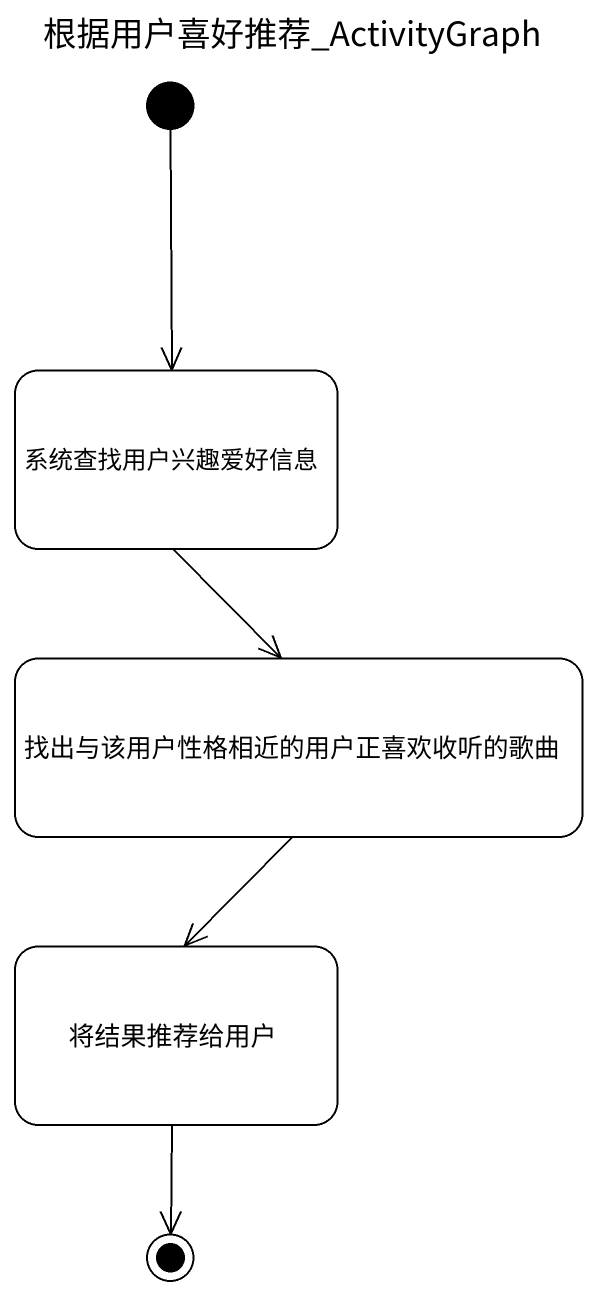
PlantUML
@startuml
title 根据用户喜好推荐_ActivityGraph
hide empty description
state 系统查找用户兴趣爱好信息
state 找出与该用户性格相近的用户正喜欢收听的歌曲
state 将结果推荐给用户
[*] --> 系统查找用户兴趣爱好信息
系统查找用户兴趣爱好信息 --> 找出与该用户性格相近的用户正喜欢收听的歌曲
找出与该用户性格相近的用户正喜欢收听的歌曲 --> 将结果推荐给用户
将结果推荐给用户 --> [*]
@enduml
